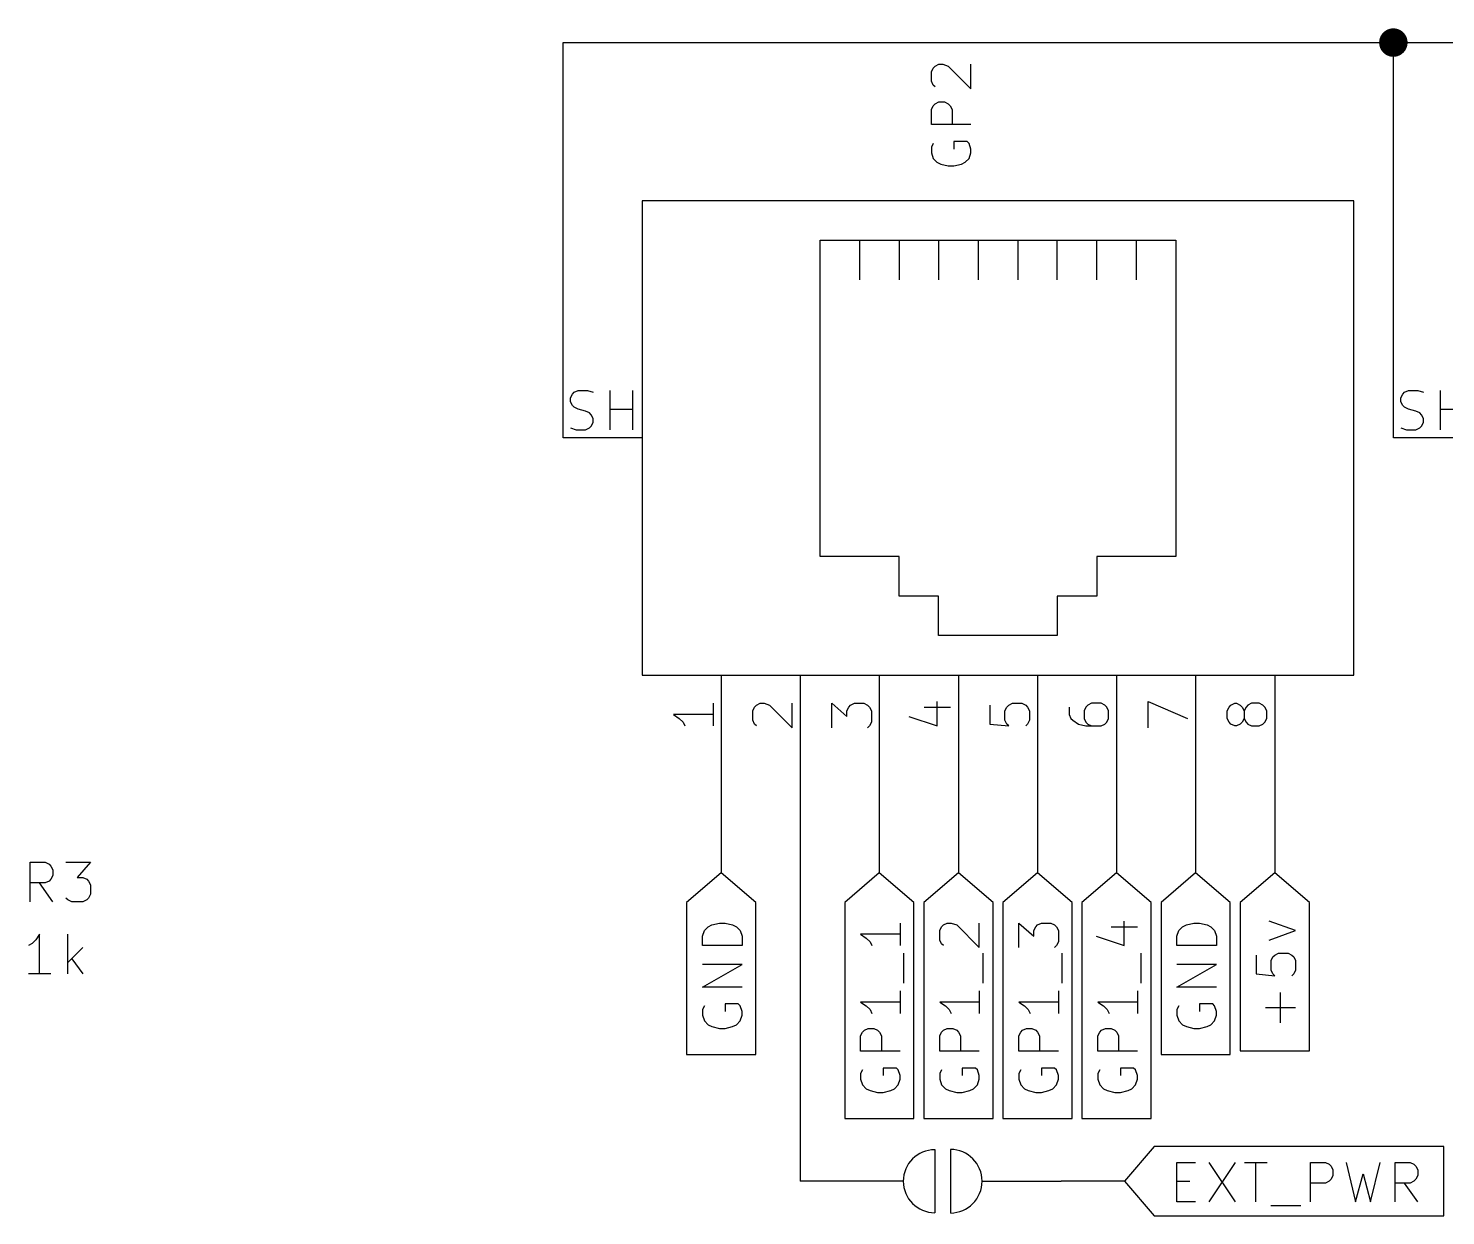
# Model space of a CAD drawing. Extents: x 0.4 to 16.1, y -11.3 to -0.4.
# Drawn here: x 6.524 to 8.316, y -8.034 to -6.532 of the extents above; entities that cross this region are included whole.
import ezdxf

# ---------------------------------------------------------------- set-up
doc = ezdxf.new("R2010")
doc.units = 0
doc.header["$MEASUREMENT"] = 0
for name, color, linetype in [('CYAN2', 4, 'CONTINUOUS'), ('GREEN3', 91, 'CONTINUOUS'), ('LYELLOW', 51, 'CONTINUOUS'), ('RED2', 1, 'CONTINUOUS'), ('RED3', 11, 'CONTINUOUS')]:
    doc.layers.add(name, color=color, linetype=linetype)

msp = doc.modelspace()

# ---------------------------------------------------------------- linework, layer by layer
at = {"layer": 'CYAN2', "linetype": 'CONTINUOUS'}
for p, q in [((7.6658, -6.587), (7.6682, -6.5823)), ((7.6658, -6.5989), (7.6658, -6.587)), ((7.6682, -6.5823), (7.6706, -6.5799)), ((7.6706, -6.5799), (7.6753, -6.5775)), ((7.6753, -6.5775), (7.6801, -6.5775)), ((7.6801, -6.5775), (7.6872, -6.5799)), ((7.6872, -6.5799), (7.7158, -6.6085)), ((7.7158, -6.6085), (7.7158, -6.5775)), ((7.6682, -6.6037), (7.6658, -6.5989)), ((7.6706, -6.6061), (7.6682, -6.6037)), ((7.6658, -6.6347), (7.6682, -6.6299)), ((7.6682, -6.6299), (7.6706, -6.6275)), ((7.6706, -6.6275), (7.6753, -6.6251)), ((7.6753, -6.6251), (7.6825, -6.6251)), ((7.6825, -6.6251), (7.6872, -6.6275)), ((7.6872, -6.6275), (7.6896, -6.6299)), ((7.6896, -6.6299), (7.692, -6.6347)), ((7.6658, -6.6537), (7.6658, -6.6347)), ((7.692, -6.6347), (7.692, -6.6537)), ((7.7158, -6.6537), (7.6658, -6.6537)), ((7.6682, -6.6775), (7.6658, -6.6823)), ((7.6658, -6.6823), (7.6658, -6.6894)), ((7.711, -6.6751), (7.6944, -6.6751)), ((7.6944, -6.6751), (7.6944, -6.6847)), ((7.7134, -6.6775), (7.711, -6.6751)), ((7.7158, -6.6847), (7.7134, -6.6775)), ((7.7158, -6.6894), (7.7158, -6.6847)), ((7.6658, -6.6894), (7.6682, -6.6966)), ((7.6682, -6.6966), (7.6729, -6.7013)), ((7.6729, -6.7013), (7.6777, -6.7037)), ((7.7039, -6.7037), (7.7087, -6.7013)), ((7.7087, -6.7013), (7.7134, -6.6966)), ((7.7134, -6.6966), (7.7158, -6.6894)), ((7.6777, -6.7037), (7.6872, -6.7061)), ((7.6872, -6.7061), (7.6944, -6.7061)), ((7.6944, -6.7061), (7.7039, -6.7037)), ((6.5263, -7.6368), (6.5263, -7.5868)), ((6.5263, -7.5868), (6.5453, -7.5868)), ((6.5453, -7.5868), (6.5501, -7.5892)), ((6.5501, -7.5892), (6.5525, -7.5916)), ((6.5525, -7.5916), (6.5549, -7.5963)), ((6.5549, -7.5963), (6.5549, -7.6035)), ((6.5715, -7.5868), (6.6025, -7.5868)), ((6.6025, -7.5868), (6.5858, -7.6059)), ((6.5453, -7.613), (6.5263, -7.613)), ((6.5549, -7.6368), (6.5382, -7.613)), ((6.5501, -7.6106), (6.5453, -7.613)), ((6.5525, -7.6082), (6.5501, -7.6106)), ((6.5549, -7.6035), (6.5525, -7.6082)), ((6.5858, -7.6059), (6.5929, -7.6059)), ((6.5929, -7.6059), (6.5977, -7.6082)), ((6.5977, -7.6082), (6.6001, -7.6106)), ((6.6001, -7.6106), (6.6025, -7.6154)), ((6.6025, -7.6154), (6.6025, -7.6273)), ((6.5739, -7.6344), (6.5715, -7.632)), ((6.5787, -7.6368), (6.5739, -7.6344)), ((6.5977, -7.6344), (6.5929, -7.6368)), ((6.6001, -7.632), (6.5977, -7.6344)), ((6.6025, -7.6273), (6.6001, -7.632)), ((6.5929, -7.6368), (6.5787, -7.6368)), ((6.5334, -7.6849), (6.5287, -7.6897)), ((6.5382, -7.6778), (6.5334, -7.6849)), ((6.5382, -7.7278), (6.5382, -7.6778)), ((6.5739, -7.7278), (6.5739, -7.6778)), ((6.5287, -7.6897), (6.5239, -7.6921)), ((6.5929, -7.6945), (6.5739, -7.7135)), ((6.5787, -7.7088), (6.5929, -7.7278)), ((6.5525, -7.7278), (6.5239, -7.7278))]:
    msp.add_line(p, q, dxfattribs=at)
at = {"layer": 'GREEN3', "linetype": 'CONTINUOUS'}
for p, q in [((7.2, -7.05), (7.2, -6.55)), ((7.2, -6.55), (8.25, -6.55)), ((8.25, -7.05), (8.25, -6.55)), ((8.25, -6.55), (9.3, -6.55)), ((7.4, -7.45), (7.4, -7.6)), ((7.5, -7.45), (7.5, -7.99)), ((7.6, -7.45), (7.6, -7.6)), ((7.7, -7.45), (7.7, -7.6)), ((7.8, -7.45), (7.8, -7.6)), ((7.9, -7.45), (7.9, -7.6)), ((8, -7.45), (8, -7.6)), ((8.1, -7.45), (8.1, -7.6)), ((7.53, -7.99), (7.5, -7.99)), ((7.91, -7.99), (7.83, -7.99))]:
    msp.add_line(p, q, dxfattribs=at)
at = {"layer": 'GREEN3', "const_width": 0.018}
msp.add_lwpolyline([(8.241, -6.55, 1), (8.259, -6.55, 1)], format="xyb", close=True, dxfattribs=at)
at = {"layer": 'LYELLOW', "linetype": 'CONTINUOUS'}
for p, q in [((8.2, -6.75), (7.3, -6.75)), ((7.3, -6.75), (7.3, -7.35)), ((8.2, -7.35), (8.2, -6.75)), ((7.3, -7.35), (8.2, -7.35))]:
    msp.add_line(p, q, dxfattribs=at)
at = {"layer": 'RED2', "linetype": 'CONTINUOUS'}
for p, q in [((8.2, -6.75), (7.3, -6.75)), ((7.3, -6.75), (7.3, -7.35)), ((8.2, -7.35), (8.2, -6.75)), ((7.525, -6.8), (7.975, -6.8)), ((7.525, -7.2), (7.525, -6.8)), ((7.575, -6.8), (7.575, -6.85)), ((7.625, -6.8), (7.625, -6.85)), ((7.675, -6.8), (7.675, -6.85)), ((7.725, -6.8), (7.725, -6.85)), ((7.775, -6.8), (7.775, -6.85)), ((7.825, -6.85), (7.825, -6.8)), ((7.875, -6.85), (7.875, -6.8)), ((7.925, -6.85), (7.925, -6.8)), ((7.975, -6.8), (7.975, -7.2)), ((7.3, -7.05), (7.2, -7.05)), ((8.35, -7.05), (8.25, -7.05)), ((7.625, -7.2), (7.525, -7.2)), ((7.625, -7.25), (7.625, -7.2)), ((7.975, -7.2), (7.875, -7.2)), ((7.875, -7.2), (7.875, -7.25)), ((7.675, -7.25), (7.625, -7.25)), ((7.675, -7.3), (7.675, -7.25)), ((7.875, -7.25), (7.825, -7.25)), ((7.825, -7.25), (7.825, -7.3)), ((7.825, -7.3), (7.675, -7.3)), ((7.3, -7.35), (8.2, -7.35)), ((7.4, -7.35), (7.4, -7.45)), ((7.5, -7.35), (7.5, -7.45)), ((7.6, -7.35), (7.6, -7.45)), ((7.7, -7.35), (7.7, -7.45)), ((7.8, -7.35), (7.8, -7.45)), ((7.9, -7.35), (7.9, -7.45)), ((8, -7.35), (8, -7.45)), ((8.1, -7.35), (8.1, -7.45)), ((7.4, -7.6), (7.3562, -7.6375)), ((7.4438, -7.6375), (7.4, -7.6)), ((7.6, -7.6), (7.5562, -7.6375)), ((7.6438, -7.6375), (7.6, -7.6)), ((7.7, -7.6), (7.6562, -7.6375)), ((7.7438, -7.6375), (7.7, -7.6)), ((7.8, -7.6), (7.7562, -7.6375)), ((7.8438, -7.6375), (7.8, -7.6)), ((7.9, -7.6), (7.8562, -7.6375)), ((7.9438, -7.6375), (7.9, -7.6)), ((8, -7.6), (7.9562, -7.6375)), ((8.0438, -7.6375), (8, -7.6)), ((8.1, -7.6), (8.0562, -7.6375)), ((8.1438, -7.6375), (8.1, -7.6)), ((7.3562, -7.6375), (7.3562, -7.8299)), ((7.4438, -7.8299), (7.4438, -7.6375)), ((7.5562, -7.6375), (7.5562, -7.9109)), ((7.6438, -7.9109), (7.6438, -7.6375)), ((7.6562, -7.6375), (7.6562, -7.9109)), ((7.7438, -7.9109), (7.7438, -7.6375)), ((7.7562, -7.6375), (7.7562, -7.9109)), ((7.8438, -7.9109), (7.8438, -7.6375)), ((7.8562, -7.6375), (7.8562, -7.9109)), ((7.9438, -7.9109), (7.9438, -7.6375)), ((7.9562, -7.6375), (7.9562, -7.8299)), ((8.0438, -7.8299), (8.0438, -7.6375)), ((8.0562, -7.6375), (8.0562, -7.8251)), ((8.1438, -7.8251), (8.1438, -7.6375)), ((7.3788, -7.6732), (7.3835, -7.6684)), ((7.3835, -7.6684), (7.3883, -7.666)), ((7.3883, -7.666), (7.3978, -7.6636)), ((7.3978, -7.6636), (7.4049, -7.6636)), ((7.4049, -7.6636), (7.4145, -7.666)), ((7.4145, -7.666), (7.4192, -7.6684)), ((7.4192, -7.6684), (7.424, -7.6732)), ((7.6264, -7.6636), (7.6264, -7.6922)), ((7.6764, -7.6732), (7.6788, -7.6684)), ((7.6788, -7.6684), (7.6811, -7.666)), ((7.6811, -7.666), (7.6859, -7.6636)), ((7.6859, -7.6636), (7.6907, -7.6636)), ((7.6907, -7.6636), (7.6978, -7.666)), ((7.6978, -7.666), (7.7264, -7.6946)), ((7.7264, -7.6946), (7.7264, -7.6636)), ((7.7764, -7.6946), (7.7764, -7.6636)), ((7.7764, -7.6636), (7.7954, -7.6803)), ((7.7954, -7.6732), (7.7978, -7.6684)), ((7.7978, -7.6684), (7.8002, -7.666)), ((7.8002, -7.666), (7.8049, -7.6636)), ((7.8049, -7.6636), (7.8169, -7.6636)), ((7.8169, -7.6636), (7.8216, -7.666)), ((7.8216, -7.666), (7.824, -7.6684)), ((7.824, -7.6684), (7.8264, -7.6732)), ((7.893, -7.6684), (7.9264, -7.6684)), ((7.9097, -7.6922), (7.9097, -7.6613)), ((7.9788, -7.6732), (7.9835, -7.6684)), ((7.9835, -7.6684), (7.9883, -7.666)), ((7.9883, -7.666), (7.9978, -7.6636)), ((7.9978, -7.6636), (8.0049, -7.6636)), ((8.0049, -7.6636), (8.0145, -7.666)), ((8.0145, -7.666), (8.0192, -7.6684)), ((8.0192, -7.6684), (8.024, -7.6732)), ((8.1264, -7.6732), (8.093, -7.6613)), ((7.3764, -7.6803), (7.3788, -7.6732)), ((7.3764, -7.6922), (7.3764, -7.6803)), ((7.424, -7.6732), (7.4264, -7.6803)), ((7.4264, -7.6803), (7.4264, -7.6922)), ((7.6264, -7.6779), (7.5764, -7.6779)), ((7.5764, -7.6779), (7.5835, -7.6827)), ((7.5835, -7.6827), (7.5883, -7.6874)), ((7.5883, -7.6874), (7.5907, -7.6922)), ((7.6764, -7.6851), (7.6764, -7.6732)), ((7.6788, -7.6898), (7.6764, -7.6851)), ((7.7954, -7.6803), (7.7954, -7.6732)), ((7.8264, -7.6874), (7.824, -7.6922)), ((7.8264, -7.6732), (7.8264, -7.6874)), ((7.874, -7.6803), (7.9097, -7.6922)), ((7.9764, -7.6803), (7.9788, -7.6732)), ((7.9764, -7.6922), (7.9764, -7.6803)), ((8.024, -7.6732), (8.0264, -7.6803)), ((8.0264, -7.6803), (8.0264, -7.6922)), ((8.093, -7.6851), (8.1264, -7.6732)), ((7.4264, -7.6922), (7.3764, -7.6922)), ((7.6311, -7.7398), (7.6311, -7.7017)), ((7.6811, -7.6922), (7.6788, -7.6898)), ((7.7311, -7.7398), (7.7311, -7.7017)), ((7.824, -7.6922), (7.8216, -7.6946)), ((7.8311, -7.7398), (7.8311, -7.7017)), ((7.9311, -7.7398), (7.9311, -7.7017)), ((8.0264, -7.6922), (7.9764, -7.6922)), ((8.0764, -7.7041), (8.0764, -7.7279)), ((8.0954, -7.7112), (8.0978, -7.7065)), ((8.0978, -7.7065), (8.1002, -7.7041)), ((8.1002, -7.7041), (8.1049, -7.7017)), ((8.1049, -7.7017), (8.1169, -7.7017)), ((8.1169, -7.7017), (8.1216, -7.7041)), ((8.1216, -7.7041), (8.124, -7.7065)), ((8.124, -7.7065), (8.1264, -7.7112)), ((7.3764, -7.7446), (7.4264, -7.716)), ((7.4264, -7.716), (7.3764, -7.716)), ((7.9764, -7.7446), (8.0264, -7.716)), ((8.0264, -7.716), (7.9764, -7.716)), ((8.0954, -7.7232), (8.0954, -7.7112)), ((8.0978, -7.7279), (8.0954, -7.7232)), ((8.1264, -7.7232), (8.124, -7.7279)), ((8.1264, -7.7112), (8.1264, -7.7232)), ((8.0764, -7.7279), (8.1002, -7.7303)), ((8.1002, -7.7303), (8.0978, -7.7279)), ((8.124, -7.7279), (8.1216, -7.7303)), ((7.4264, -7.7446), (7.3764, -7.7446)), ((7.6264, -7.7493), (7.6264, -7.7779)), ((7.7264, -7.7493), (7.7264, -7.7779)), ((7.8264, -7.7493), (7.8264, -7.7779)), ((7.9264, -7.7493), (7.9264, -7.7779)), ((8.0264, -7.7446), (7.9764, -7.7446)), ((8.1073, -7.7898), (8.1073, -7.7517)), ((7.3788, -7.7684), (7.3764, -7.7732)), ((7.3764, -7.7732), (7.3764, -7.7803)), ((7.4216, -7.766), (7.4049, -7.766)), ((7.4049, -7.766), (7.4049, -7.7755)), ((7.424, -7.7684), (7.4216, -7.766)), ((7.4264, -7.7755), (7.424, -7.7684)), ((7.4264, -7.7803), (7.4264, -7.7755)), ((7.6264, -7.7636), (7.5764, -7.7636)), ((7.5764, -7.7636), (7.5835, -7.7684)), ((7.5835, -7.7684), (7.5883, -7.7732)), ((7.5883, -7.7732), (7.5907, -7.7779)), ((7.7264, -7.7636), (7.6764, -7.7636)), ((7.6764, -7.7636), (7.6835, -7.7684)), ((7.6835, -7.7684), (7.6883, -7.7732)), ((7.6883, -7.7732), (7.6907, -7.7779)), ((7.8264, -7.7636), (7.7764, -7.7636)), ((7.7764, -7.7636), (7.7835, -7.7684)), ((7.7835, -7.7684), (7.7883, -7.7732)), ((7.7883, -7.7732), (7.7907, -7.7779)), ((7.9264, -7.7636), (7.8764, -7.7636)), ((7.8764, -7.7636), (7.8835, -7.7684)), ((7.8835, -7.7684), (7.8883, -7.7732)), ((7.8883, -7.7732), (7.8907, -7.7779)), ((7.9788, -7.7684), (7.9764, -7.7732)), ((7.9764, -7.7732), (7.9764, -7.7803)), ((8.0216, -7.766), (8.0049, -7.766)), ((8.0049, -7.766), (8.0049, -7.7755)), ((8.024, -7.7684), (8.0216, -7.766)), ((8.0264, -7.7755), (8.024, -7.7684)), ((8.0264, -7.7803), (8.0264, -7.7755)), ((8.1264, -7.7708), (8.0883, -7.7708)), ((7.3764, -7.7803), (7.3788, -7.7874)), ((7.3788, -7.7874), (7.3835, -7.7922)), ((7.3835, -7.7922), (7.3883, -7.7946)), ((7.3883, -7.7946), (7.3978, -7.797)), ((7.4049, -7.797), (7.4145, -7.7946)), ((7.4145, -7.7946), (7.4192, -7.7922)), ((7.4192, -7.7922), (7.424, -7.7874)), ((7.424, -7.7874), (7.4264, -7.7803)), ((7.9764, -7.7803), (7.9788, -7.7874)), ((7.9788, -7.7874), (7.9835, -7.7922)), ((7.9835, -7.7922), (7.9883, -7.7946)), ((7.9883, -7.7946), (7.9978, -7.797)), ((8.0049, -7.797), (8.0145, -7.7946)), ((8.0145, -7.7946), (8.0192, -7.7922)), ((8.0192, -7.7922), (8.024, -7.7874)), ((8.024, -7.7874), (8.0264, -7.7803)), ((7.3978, -7.797), (7.4049, -7.797)), ((7.5764, -7.8065), (7.5788, -7.8017)), ((7.5764, -7.8255), (7.5764, -7.8065)), ((7.5788, -7.8017), (7.5811, -7.7993)), ((7.5811, -7.7993), (7.5859, -7.797)), ((7.5859, -7.797), (7.593, -7.797)), ((7.593, -7.797), (7.5978, -7.7993)), ((7.5978, -7.7993), (7.6002, -7.8017)), ((7.6002, -7.8017), (7.6026, -7.8065)), ((7.6026, -7.8065), (7.6026, -7.8255)), ((7.6764, -7.8065), (7.6788, -7.8017)), ((7.6764, -7.8255), (7.6764, -7.8065)), ((7.6788, -7.8017), (7.6811, -7.7993)), ((7.6811, -7.7993), (7.6859, -7.797)), ((7.6859, -7.797), (7.693, -7.797)), ((7.693, -7.797), (7.6978, -7.7993)), ((7.6978, -7.7993), (7.7002, -7.8017)), ((7.7002, -7.8017), (7.7026, -7.8065)), ((7.7026, -7.8065), (7.7026, -7.8255)), ((7.7764, -7.8065), (7.7788, -7.8017)), ((7.7764, -7.8255), (7.7764, -7.8065)), ((7.7788, -7.8017), (7.7811, -7.7993)), ((7.7811, -7.7993), (7.7859, -7.797)), ((7.7859, -7.797), (7.793, -7.797)), ((7.793, -7.797), (7.7978, -7.7993)), ((7.7978, -7.7993), (7.8002, -7.8017)), ((7.8002, -7.8017), (7.8026, -7.8065)), ((7.8026, -7.8065), (7.8026, -7.8255)), ((7.8764, -7.8065), (7.8788, -7.8017)), ((7.8764, -7.8255), (7.8764, -7.8065)), ((7.8788, -7.8017), (7.8811, -7.7993)), ((7.8811, -7.7993), (7.8859, -7.797)), ((7.8859, -7.797), (7.893, -7.797)), ((7.893, -7.797), (7.8978, -7.7993)), ((7.8978, -7.7993), (7.9002, -7.8017)), ((7.9002, -7.8017), (7.9026, -7.8065)), ((7.9026, -7.8065), (7.9026, -7.8255)), ((7.9978, -7.797), (8.0049, -7.797)), ((7.3562, -7.8299), (7.4, -7.8299)), ((7.4, -7.8299), (7.4438, -7.8299)), ((7.6264, -7.8255), (7.5764, -7.8255)), ((7.7264, -7.8255), (7.6764, -7.8255)), ((7.8264, -7.8255), (7.7764, -7.8255)), ((7.9264, -7.8255), (7.8764, -7.8255)), ((7.9562, -7.8299), (8, -7.8299)), ((8, -7.8299), (8.0438, -7.8299)), ((8.0562, -7.8251), (8.1, -7.8251)), ((8.1, -7.8251), (8.1438, -7.8251)), ((7.5788, -7.8493), (7.5764, -7.8541)), ((7.6216, -7.847), (7.6049, -7.847)), ((7.6049, -7.847), (7.6049, -7.8565)), ((7.624, -7.8493), (7.6216, -7.847)), ((7.6264, -7.8565), (7.624, -7.8493)), ((7.6788, -7.8493), (7.6764, -7.8541)), ((7.7216, -7.847), (7.7049, -7.847)), ((7.7049, -7.847), (7.7049, -7.8565)), ((7.724, -7.8493), (7.7216, -7.847)), ((7.7264, -7.8565), (7.724, -7.8493)), ((7.7788, -7.8493), (7.7764, -7.8541)), ((7.8216, -7.847), (7.8049, -7.847)), ((7.8049, -7.847), (7.8049, -7.8565)), ((7.824, -7.8493), (7.8216, -7.847)), ((7.8264, -7.8565), (7.824, -7.8493)), ((7.8788, -7.8493), (7.8764, -7.8541)), ((7.9216, -7.847), (7.9049, -7.847)), ((7.9049, -7.847), (7.9049, -7.8565)), ((7.924, -7.8493), (7.9216, -7.847)), ((7.9264, -7.8565), (7.924, -7.8493)), ((7.5764, -7.8541), (7.5764, -7.8612)), ((7.5764, -7.8612), (7.5788, -7.8684)), ((7.624, -7.8684), (7.6264, -7.8612)), ((7.6264, -7.8612), (7.6264, -7.8565)), ((7.6764, -7.8541), (7.6764, -7.8612)), ((7.6764, -7.8612), (7.6788, -7.8684)), ((7.724, -7.8684), (7.7264, -7.8612)), ((7.7264, -7.8612), (7.7264, -7.8565)), ((7.7764, -7.8541), (7.7764, -7.8612)), ((7.7764, -7.8612), (7.7788, -7.8684)), ((7.824, -7.8684), (7.8264, -7.8612)), ((7.8264, -7.8612), (7.8264, -7.8565)), ((7.8764, -7.8541), (7.8764, -7.8612)), ((7.8764, -7.8612), (7.8788, -7.8684)), ((7.924, -7.8684), (7.9264, -7.8612)), ((7.9264, -7.8612), (7.9264, -7.8565)), ((7.5788, -7.8684), (7.5835, -7.8732)), ((7.5835, -7.8732), (7.5883, -7.8755)), ((7.5883, -7.8755), (7.5978, -7.8779)), ((7.5978, -7.8779), (7.6049, -7.8779)), ((7.6049, -7.8779), (7.6145, -7.8755)), ((7.6145, -7.8755), (7.6192, -7.8732)), ((7.6192, -7.8732), (7.624, -7.8684)), ((7.6788, -7.8684), (7.6835, -7.8732)), ((7.6835, -7.8732), (7.6883, -7.8755)), ((7.6883, -7.8755), (7.6978, -7.8779)), ((7.6978, -7.8779), (7.7049, -7.8779)), ((7.7049, -7.8779), (7.7145, -7.8755)), ((7.7145, -7.8755), (7.7192, -7.8732)), ((7.7192, -7.8732), (7.724, -7.8684)), ((7.7788, -7.8684), (7.7835, -7.8732)), ((7.7835, -7.8732), (7.7883, -7.8755)), ((7.7883, -7.8755), (7.7978, -7.8779)), ((7.7978, -7.8779), (7.8049, -7.8779)), ((7.8049, -7.8779), (7.8145, -7.8755)), ((7.8145, -7.8755), (7.8192, -7.8732)), ((7.8192, -7.8732), (7.824, -7.8684)), ((7.8788, -7.8684), (7.8835, -7.8732)), ((7.8835, -7.8732), (7.8883, -7.8755)), ((7.8883, -7.8755), (7.8978, -7.8779)), ((7.8978, -7.8779), (7.9049, -7.8779)), ((7.9049, -7.8779), (7.9145, -7.8755)), ((7.9145, -7.8755), (7.9192, -7.8732)), ((7.9192, -7.8732), (7.924, -7.8684)), ((7.5562, -7.9109), (7.6, -7.9109)), ((7.6, -7.9109), (7.6438, -7.9109)), ((7.6562, -7.9109), (7.7, -7.9109)), ((7.7, -7.9109), (7.7438, -7.9109)), ((7.7562, -7.9109), (7.8, -7.9109)), ((7.8, -7.9109), (7.8438, -7.9109)), ((7.8562, -7.9109), (7.9, -7.9109)), ((7.9, -7.9109), (7.9438, -7.9109)), ((7.67, -7.95), (7.67, -8.03)), ((7.69, -7.95), (7.69, -8.03)), ((7.9475, -7.9462), (7.91, -7.99)), ((8.3137, -7.9462), (7.9475, -7.9462)), ((8.3137, -7.99), (8.3137, -7.9462)), ((7.976, -8.0164), (7.976, -7.9664)), ((7.976, -7.9664), (7.9998, -7.9664)), ((8.0165, -7.9664), (8.0498, -8.0164)), ((8.0498, -7.9664), (8.0165, -8.0164)), ((8.0617, -7.9664), (8.0903, -7.9664)), ((8.076, -8.0164), (8.076, -7.9664)), ((8.1451, -8.0164), (8.1451, -7.9664)), ((8.1451, -7.9664), (8.1641, -7.9664)), ((8.1641, -7.9664), (8.1689, -7.9688)), ((8.1689, -7.9688), (8.1712, -7.9711)), ((8.1712, -7.9711), (8.1736, -7.9759)), ((8.1903, -7.9664), (8.2022, -8.0164)), ((8.2212, -8.0164), (8.2332, -7.9664)), ((8.2522, -8.0164), (8.2522, -7.9664)), ((8.2522, -7.9664), (8.2712, -7.9664)), ((8.2712, -7.9664), (8.276, -7.9688)), ((8.276, -7.9688), (8.2784, -7.9711)), ((8.2784, -7.9711), (8.2808, -7.9759)), ((7.63, -7.99), (7.53, -7.99)), ((7.73, -7.99), (7.83, -7.99)), ((7.91, -7.99), (7.9475, -8.0338)), ((7.976, -7.9902), (7.9927, -7.9902)), ((8.1641, -7.9926), (8.1451, -7.9926)), ((8.1689, -7.9902), (8.1641, -7.9926)), ((8.1712, -7.9878), (8.1689, -7.9902)), ((8.1736, -7.983), (8.1712, -7.9878)), ((8.1736, -7.9759), (8.1736, -7.983)), ((8.2022, -8.0164), (8.2117, -7.9807)), ((8.2117, -7.9807), (8.2212, -8.0164)), ((8.2712, -7.9926), (8.2522, -7.9926)), ((8.2808, -8.0164), (8.2641, -7.9926)), ((8.276, -7.9902), (8.2712, -7.9926)), ((8.2784, -7.9878), (8.276, -7.9902)), ((8.2808, -7.983), (8.2784, -7.9878)), ((8.2808, -7.9759), (8.2808, -7.983)), ((8.3137, -8.0338), (8.3137, -7.99)), ((7.9998, -8.0164), (7.976, -8.0164)), ((8.0951, -8.0211), (8.1332, -8.0211)), ((7.9475, -8.0338), (8.3137, -8.0338))]:
    msp.add_line(p, q, dxfattribs=at)
at = {"layer": 'RED2'}
for centre, radius, start, end in [((7.6701, -7.9902), 0.0398, -269.8877, -90.1132), ((7.6701, -7.9902), 0.0398, -269.8877, -90.1132), ((7.6898, -7.9902), 0.0402, -89.6603, 89.663), ((7.6898, -7.9902), 0.0402, -89.6603, 89.663)]:
    msp.add_arc(centre, radius, start, end, dxfattribs=at)
at = {"layer": 'RED3', "linetype": 'CONTINUOUS'}
for p, q in [((7.2095, -6.9994), (7.2119, -6.9946)), ((7.2095, -7.0042), (7.2095, -6.9994)), ((7.2119, -7.0089), (7.2095, -7.0042)), ((7.2119, -6.9946), (7.2143, -6.9923)), ((7.2143, -6.9923), (7.219, -6.9899)), ((7.219, -6.9899), (7.2309, -6.9899)), ((7.2309, -6.9899), (7.2381, -6.9923)), ((7.2595, -7.0399), (7.2595, -6.9899)), ((7.2881, -7.0399), (7.2881, -6.9899)), ((8.2595, -6.9994), (8.2619, -6.9946)), ((8.2595, -7.0042), (8.2595, -6.9994)), ((8.2619, -7.0089), (8.2595, -7.0042)), ((8.2619, -6.9946), (8.2643, -6.9923)), ((8.2643, -6.9923), (8.269, -6.9899)), ((8.269, -6.9899), (8.2809, -6.9899)), ((8.2809, -6.9899), (8.2881, -6.9923)), ((8.3095, -7.0399), (8.3095, -6.9899)), ((7.2143, -7.0113), (7.2119, -7.0089)), ((7.219, -7.0137), (7.2143, -7.0113)), ((7.2286, -7.0161), (7.219, -7.0137)), ((7.2333, -7.0184), (7.2286, -7.0161)), ((7.2357, -7.0208), (7.2333, -7.0184)), ((7.2381, -7.0256), (7.2357, -7.0208)), ((7.2595, -7.0137), (7.2881, -7.0137)), ((8.2643, -7.0113), (8.2619, -7.0089)), ((8.269, -7.0137), (8.2643, -7.0113)), ((8.2786, -7.0161), (8.269, -7.0137)), ((8.2833, -7.0184), (8.2786, -7.0161)), ((8.2857, -7.0208), (8.2833, -7.0184)), ((8.2881, -7.0256), (8.2857, -7.0208)), ((8.3095, -7.0137), (8.3381, -7.0137)), ((7.2095, -7.0375), (7.2167, -7.0399)), ((7.2167, -7.0399), (7.2286, -7.0399)), ((7.2286, -7.0399), (7.2333, -7.0375)), ((7.2333, -7.0375), (7.2357, -7.0351)), ((7.2357, -7.0351), (7.2381, -7.0304)), ((7.2381, -7.0304), (7.2381, -7.0256)), ((8.2595, -7.0375), (8.2667, -7.0399)), ((8.2667, -7.0399), (8.2786, -7.0399)), ((8.2786, -7.0399), (8.2833, -7.0375)), ((8.2833, -7.0375), (8.2857, -7.0351)), ((8.2857, -7.0351), (8.2881, -7.0304)), ((8.2881, -7.0304), (8.2881, -7.0256)), ((7.6732, -7.4143), (7.6732, -7.3833)), ((7.9399, -7.4167), (7.9399, -7.3833)), ((7.9399, -7.3833), (7.9899, -7.4048)), ((7.3899, -7.4), (7.3399, -7.4)), ((7.3399, -7.4), (7.347, -7.4048)), ((7.3899, -7.3857), (7.3899, -7.4143)), ((7.4399, -7.3952), (7.4423, -7.3905)), ((7.4399, -7.4071), (7.4399, -7.3952)), ((7.4423, -7.3905), (7.4446, -7.3881)), ((7.4446, -7.3881), (7.4494, -7.3857)), ((7.4494, -7.3857), (7.4542, -7.3857)), ((7.4542, -7.3857), (7.4613, -7.3881)), ((7.4613, -7.3881), (7.4899, -7.4167)), ((7.4899, -7.4167), (7.4899, -7.3857)), ((7.5399, -7.4167), (7.5399, -7.3857)), ((7.5399, -7.3857), (7.5589, -7.4024)), ((7.5589, -7.3952), (7.5613, -7.3905)), ((7.5589, -7.4024), (7.5589, -7.3952)), ((7.5613, -7.3905), (7.5637, -7.3881)), ((7.5637, -7.3881), (7.5684, -7.3857)), ((7.5684, -7.3857), (7.5804, -7.3857)), ((7.5804, -7.3857), (7.5851, -7.3881)), ((7.5851, -7.3881), (7.5875, -7.3905)), ((7.5875, -7.3905), (7.5899, -7.3952)), ((7.5899, -7.3952), (7.5899, -7.4095)), ((7.6565, -7.3905), (7.6899, -7.3905)), ((7.7399, -7.3881), (7.7399, -7.4119)), ((7.7589, -7.3952), (7.7613, -7.3905)), ((7.7589, -7.4071), (7.7589, -7.3952)), ((7.7613, -7.3905), (7.7637, -7.3881)), ((7.7637, -7.3881), (7.7684, -7.3857)), ((7.7684, -7.3857), (7.7804, -7.3857)), ((7.7804, -7.3857), (7.7851, -7.3881)), ((7.7851, -7.3881), (7.7875, -7.3905)), ((7.7875, -7.3905), (7.7899, -7.3952)), ((7.7899, -7.3952), (7.7899, -7.4071)), ((7.8399, -7.3905), (7.8399, -7.4)), ((7.8399, -7.4), (7.8423, -7.4048)), ((7.8613, -7.3905), (7.8589, -7.3952)), ((7.8589, -7.3952), (7.8589, -7.4048)), ((7.8637, -7.3881), (7.8613, -7.3905)), ((7.8684, -7.3857), (7.8637, -7.3881)), ((7.8804, -7.3857), (7.8684, -7.3857)), ((7.8851, -7.3881), (7.8804, -7.3857)), ((7.8875, -7.3905), (7.8851, -7.3881)), ((7.8899, -7.3952), (7.8875, -7.3905)), ((7.8899, -7.4048), (7.8899, -7.3952)), ((8.0399, -7.3952), (8.0423, -7.3905)), ((8.0399, -7.4048), (8.0399, -7.3952)), ((8.0423, -7.3905), (8.0446, -7.3881)), ((8.0446, -7.3881), (8.0494, -7.3857)), ((8.0494, -7.3857), (8.0518, -7.3857)), ((8.0518, -7.3857), (8.0565, -7.3881)), ((8.0565, -7.3881), (8.0589, -7.3905)), ((8.0589, -7.3905), (8.0613, -7.3952)), ((8.0637, -7.3905), (8.0613, -7.3952)), ((8.0613, -7.3952), (8.0613, -7.4048)), ((8.0661, -7.3881), (8.0637, -7.3905)), ((8.0708, -7.3857), (8.0661, -7.3881)), ((8.0804, -7.3857), (8.0708, -7.3857)), ((8.0851, -7.3881), (8.0804, -7.3857)), ((8.0875, -7.3905), (8.0851, -7.3881)), ((8.0899, -7.3952), (8.0875, -7.3905)), ((8.0899, -7.4048), (8.0899, -7.3952)), ((7.347, -7.4048), (7.3518, -7.4095)), ((7.3518, -7.4095), (7.3542, -7.4143)), ((7.4423, -7.4119), (7.4399, -7.4071)), ((7.4446, -7.4143), (7.4423, -7.4119)), ((7.5875, -7.4143), (7.5851, -7.4167)), ((7.5899, -7.4095), (7.5875, -7.4143)), ((7.6375, -7.4024), (7.6732, -7.4143)), ((7.7399, -7.4119), (7.7637, -7.4143)), ((7.7613, -7.4119), (7.7589, -7.4071)), ((7.7637, -7.4143), (7.7613, -7.4119)), ((7.7875, -7.4119), (7.7851, -7.4143)), ((7.7899, -7.4071), (7.7875, -7.4119)), ((7.8423, -7.4048), (7.8446, -7.4071)), ((7.8446, -7.4071), (7.8518, -7.4119)), ((7.8518, -7.4119), (7.8613, -7.4143)), ((7.8589, -7.4048), (7.8613, -7.4095)), ((7.8613, -7.4095), (7.8637, -7.4119)), ((7.8613, -7.4143), (7.8804, -7.4143)), ((7.8637, -7.4119), (7.8684, -7.4143)), ((7.8804, -7.4143), (7.8851, -7.4119)), ((7.8851, -7.4119), (7.8875, -7.4095)), ((7.8875, -7.4095), (7.8899, -7.4048)), ((8.0423, -7.4095), (8.0399, -7.4048)), ((8.0446, -7.4119), (8.0423, -7.4095)), ((8.0494, -7.4143), (8.0446, -7.4119)), ((8.0518, -7.4143), (8.0494, -7.4143)), ((8.0565, -7.4119), (8.0518, -7.4143)), ((8.0589, -7.4095), (8.0565, -7.4119)), ((8.0613, -7.4048), (8.0589, -7.4095)), ((8.0613, -7.4048), (8.0637, -7.4095)), ((8.0637, -7.4095), (8.0661, -7.4119)), ((8.0661, -7.4119), (8.0708, -7.4143)), ((8.0708, -7.4143), (8.0804, -7.4143)), ((8.0804, -7.4143), (8.0851, -7.4119)), ((8.0851, -7.4119), (8.0875, -7.4095)), ((8.0875, -7.4095), (8.0899, -7.4048))]:
    msp.add_line(p, q, dxfattribs=at)

doc.saveas('drawing.dxf')
